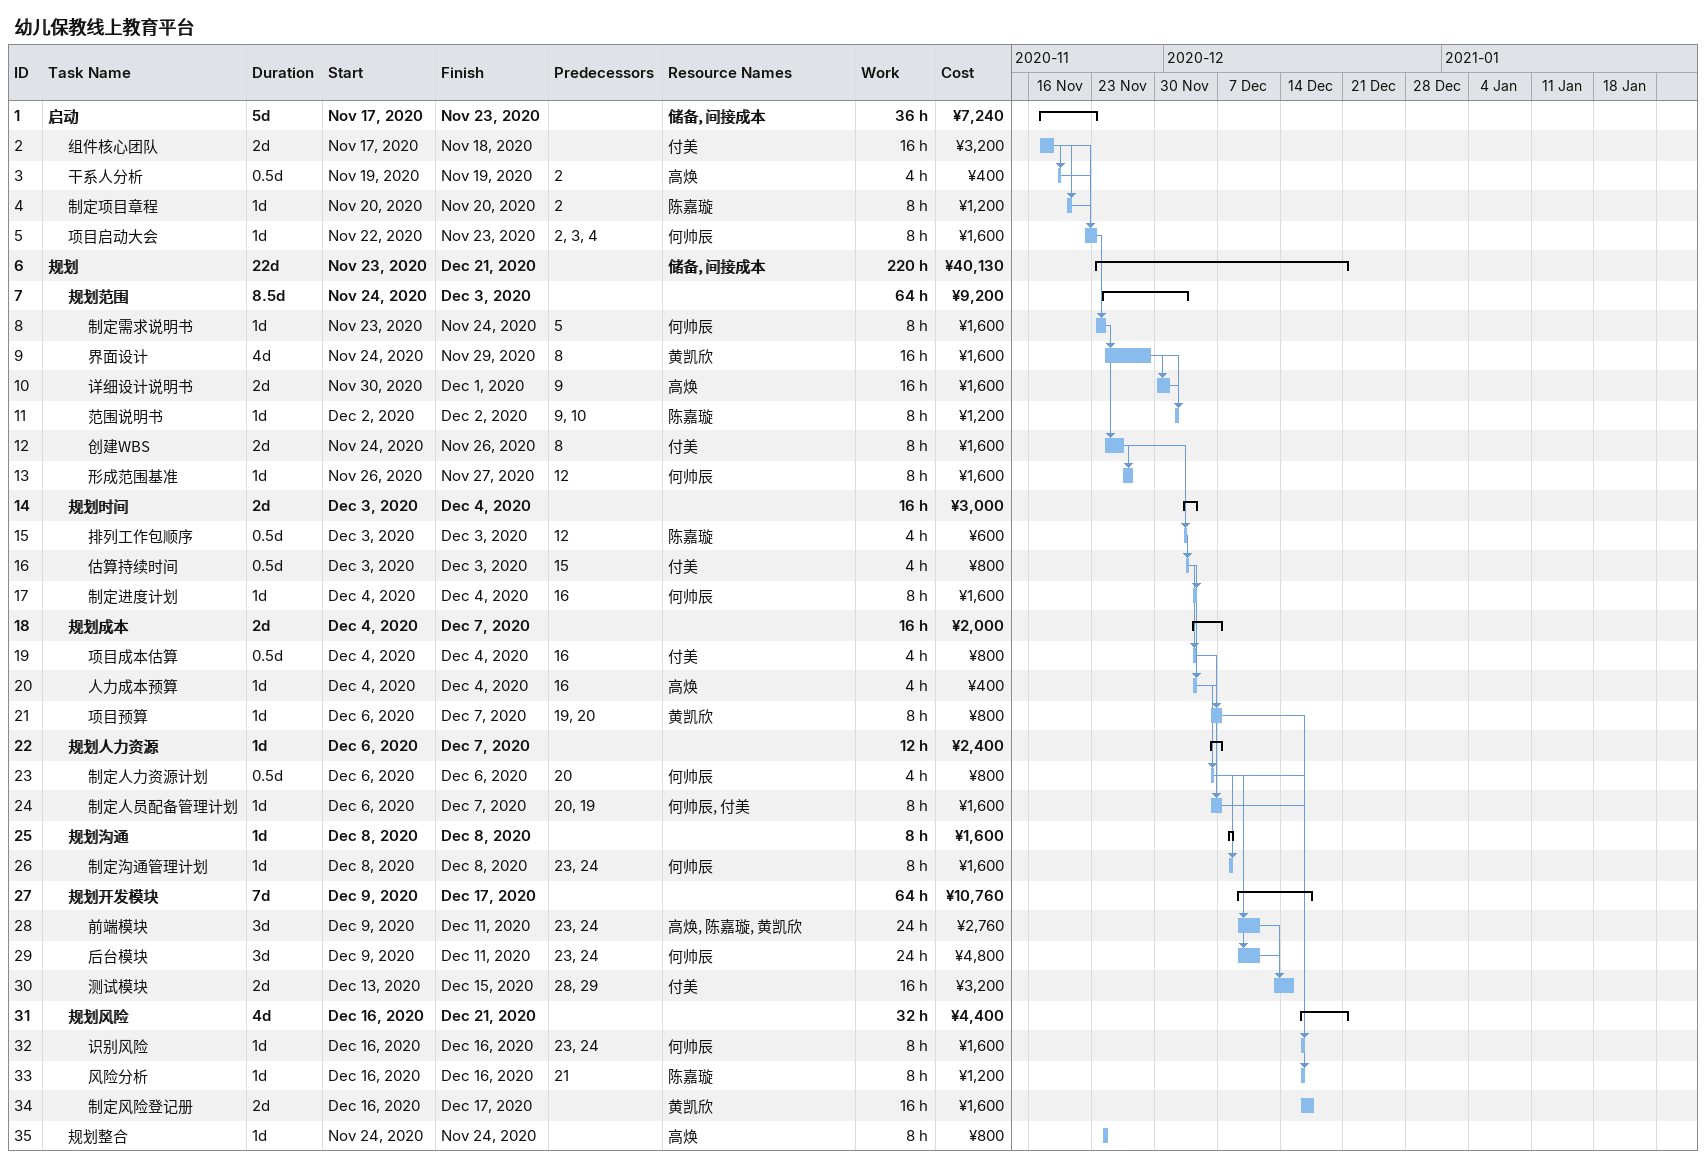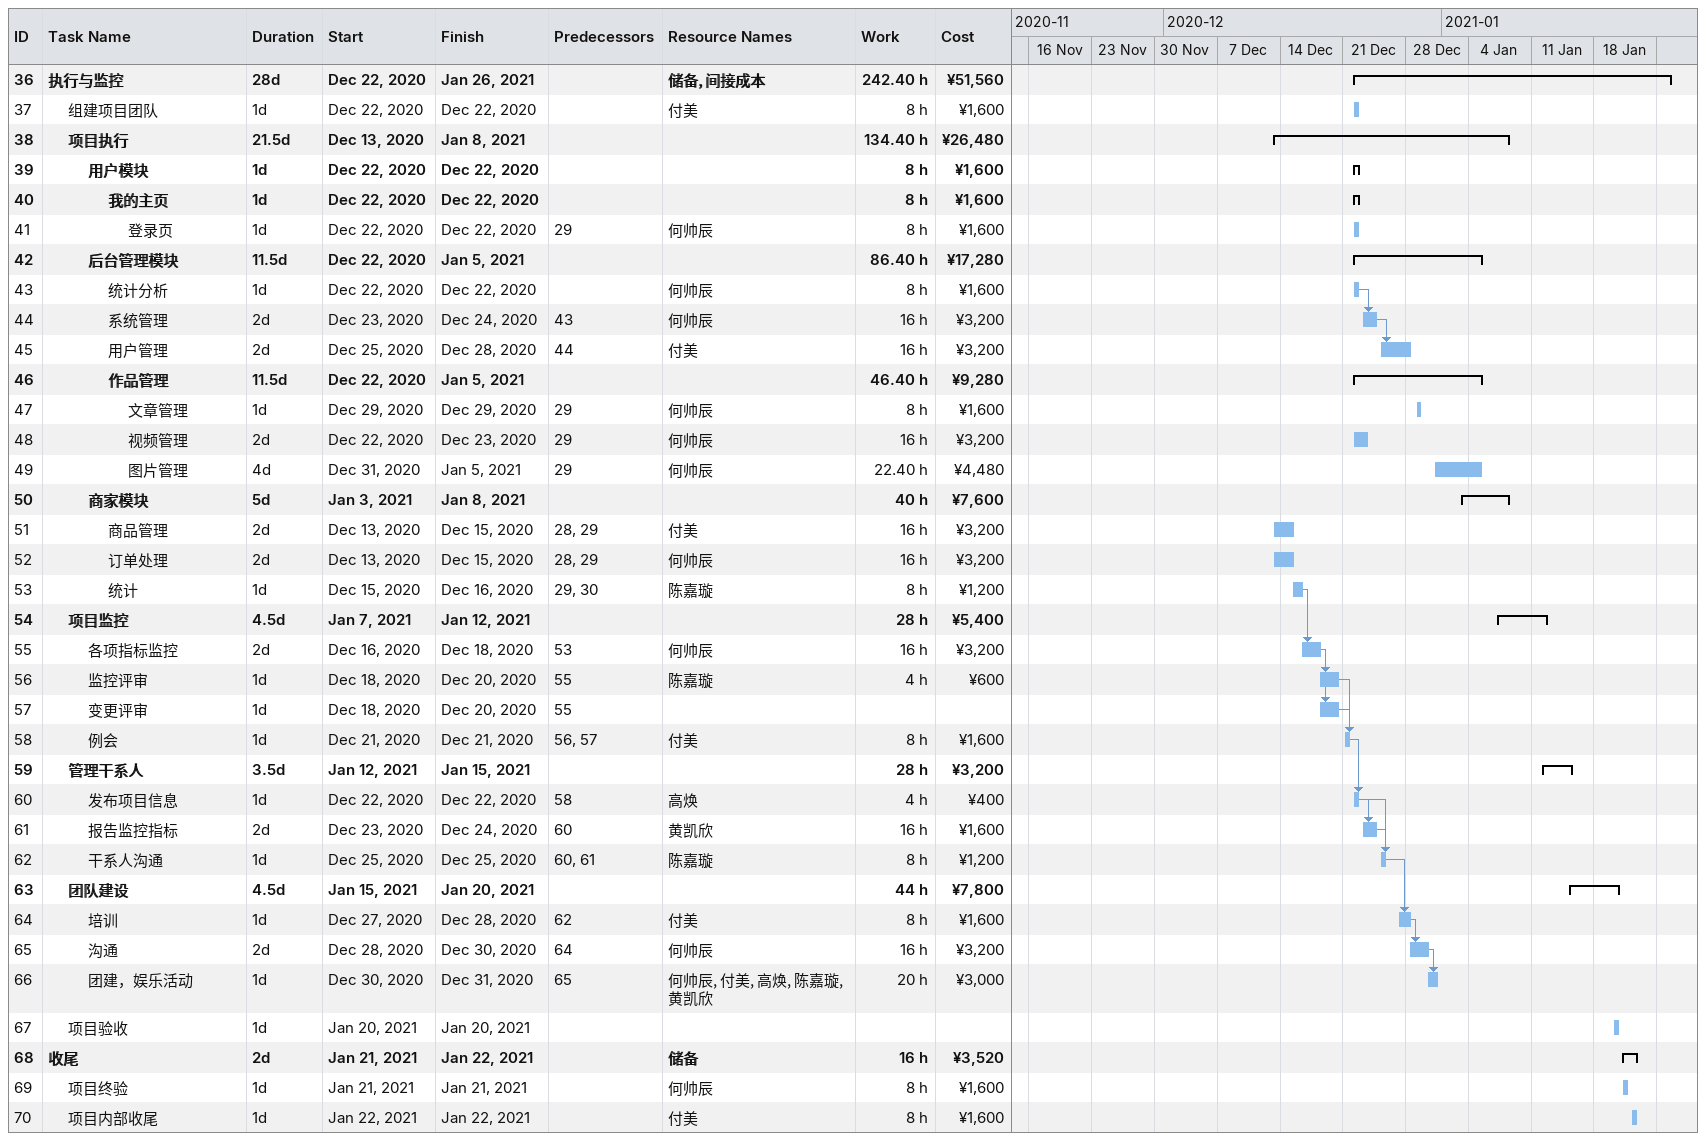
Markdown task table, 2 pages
幼儿保教线上教育平台

| ID | Level | Task | Duration | Start | Finish | Predecessors | Resources | Work (h) | Cost (¥) |
|---|---|---|---|---|---|---|---|---|---|
| 1 | 1 | **启动** | 5d | 2020-11-17 | 2020-11-23 |  | 储备, 间接成本 | 36 | 7240 |
| 2 | 2 | 组件核心团队 | 2d | 2020-11-17 | 2020-11-18 |  | 付美 | 16 | 3200 |
| 3 | 2 | 干系人分析 | 0.5d | 2020-11-19 | 2020-11-19 | 2 | 高焕 | 4 | 400 |
| 4 | 2 | 制定项目章程 | 1d | 2020-11-20 | 2020-11-20 | 2 | 陈嘉璇 | 8 | 1200 |
| 5 | 2 | 项目启动大会 | 1d | 2020-11-22 | 2020-11-23 | 2, 3, 4 | 何帅辰 | 8 | 1600 |
| 6 | 1 | **规划** | 22d | 2020-11-23 | 2020-12-21 |  | 储备, 间接成本 | 220 | 40130 |
| 7 | 2 | **规划范围** | 8.5d | 2020-11-24 | 2020-12-03 |  |  | 64 | 9200 |
| 8 | 3 | 制定需求说明书 | 1d | 2020-11-23 | 2020-11-24 | 5 | 何帅辰 | 8 | 1600 |
| 9 | 3 | 界面设计 | 4d | 2020-11-24 | 2020-11-29 | 8 | 黄凯欣 | 16 | 1600 |
| 10 | 3 | 详细设计说明书 | 2d | 2020-11-30 | 2020-12-01 | 9 | 高焕 | 16 | 1600 |
| 11 | 3 | 范围说明书 | 1d | 2020-12-02 | 2020-12-02 | 9, 10 | 陈嘉璇 | 8 | 1200 |
| 12 | 3 | 创建WBS | 2d | 2020-11-24 | 2020-11-26 | 8 | 付美 | 8 | 1600 |
| 13 | 3 | 形成范围基准 | 1d | 2020-11-26 | 2020-11-27 | 12 | 何帅辰 | 8 | 1600 |
| 14 | 2 | **规划时间** | 2d | 2020-12-03 | 2020-12-04 |  |  | 16 | 3000 |
| 15 | 3 | 排列工作包顺序 | 0.5d | 2020-12-03 | 2020-12-03 | 12 | 陈嘉璇 | 4 | 600 |
| 16 | 3 | 估算持续时间 | 0.5d | 2020-12-03 | 2020-12-03 | 15 | 付美 | 4 | 800 |
| 17 | 3 | 制定进度计划 | 1d | 2020-12-04 | 2020-12-04 | 16 | 何帅辰 | 8 | 1600 |
| 18 | 2 | **规划成本** | 2d | 2020-12-04 | 2020-12-07 |  |  | 16 | 2000 |
| 19 | 3 | 项目成本估算 | 0.5d | 2020-12-04 | 2020-12-04 | 16 | 付美 | 4 | 800 |
| 20 | 3 | 人力成本预算 | 1d | 2020-12-04 | 2020-12-04 | 16 | 高焕 | 4 | 400 |
| 21 | 3 | 项目预算 | 1d | 2020-12-06 | 2020-12-07 | 19, 20 | 黄凯欣 | 8 | 800 |
| 22 | 2 | **规划人力资源** | 1d | 2020-12-06 | 2020-12-07 |  |  | 12 | 2400 |
| 23 | 3 | 制定人力资源计划 | 0.5d | 2020-12-06 | 2020-12-06 | 20 | 何帅辰 | 4 | 800 |
| 24 | 3 | 制定人员配备管理计划 | 1d | 2020-12-06 | 2020-12-07 | 20, 19 | 何帅辰, 付美 | 8 | 1600 |
| 25 | 2 | **规划沟通** | 1d | 2020-12-08 | 2020-12-08 |  |  | 8 | 1600 |
| 26 | 3 | 制定沟通管理计划 | 1d | 2020-12-08 | 2020-12-08 | 23, 24 | 何帅辰 | 8 | 1600 |
| 27 | 2 | **规划开发模块** | 7d | 2020-12-09 | 2020-12-17 |  |  | 64 | 10760 |
| 28 | 3 | 前端模块 | 3d | 2020-12-09 | 2020-12-11 | 23, 24 | 高焕, 陈嘉璇, 黄凯欣 | 24 | 2760 |
| 29 | 3 | 后台模块 | 3d | 2020-12-09 | 2020-12-11 | 23, 24 | 何帅辰 | 24 | 4800 |
| 30 | 3 | 测试模块 | 2d | 2020-12-13 | 2020-12-15 | 28, 29 | 付美 | 16 | 3200 |
| 31 | 2 | **规划风险** | 4d | 2020-12-16 | 2020-12-21 |  |  | 32 | 4400 |
| 32 | 3 | 识别风险 | 1d | 2020-12-16 | 2020-12-16 | 23, 24 | 何帅辰 | 8 | 1600 |
| 33 | 3 | 风险分析 | 1d | 2020-12-16 | 2020-12-16 | 21 | 陈嘉璇 | 8 | 1200 |
| 34 | 3 | 制定风险登记册 | 2d | 2020-12-16 | 2020-12-17 |  | 黄凯欣 | 16 | 1600 |
| 35 | 2 | 规划整合 | 1d | 2020-11-24 | 2020-11-24 |  | 高焕 | 8 | 800 |
| 36 | 1 | **执行与监控** | 28d | 2020-12-22 | 2021-01-26 |  | 储备, 间接成本 | 242.40 | 51560 |
| 37 | 2 | 组建项目团队 | 1d | 2020-12-22 | 2020-12-22 |  | 付美 | 8 | 1600 |
| 38 | 2 | **项目执行** | 21.5d | 2020-12-13 | 2021-01-08 |  |  | 134.40 | 26480 |
| 39 | 3 | **用户模块** | 1d | 2020-12-22 | 2020-12-22 |  |  | 8 | 1600 |
| 40 | 4 | **我的主页** | 1d | 2020-12-22 | 2020-12-22 |  |  | 8 | 1600 |
| 41 | 5 | 登录页 | 1d | 2020-12-22 | 2020-12-22 | 29 | 何帅辰 | 8 | 1600 |
| 42 | 3 | **后台管理模块** | 11.5d | 2020-12-22 | 2021-01-05 |  |  | 86.40 | 17280 |
| 43 | 4 | 统计分析 | 1d | 2020-12-22 | 2020-12-22 |  | 何帅辰 | 8 | 1600 |
| 44 | 4 | 系统管理 | 2d | 2020-12-23 | 2020-12-24 | 43 | 何帅辰 | 16 | 3200 |
| 45 | 4 | 用户管理 | 2d | 2020-12-25 | 2020-12-28 | 44 | 付美 | 16 | 3200 |
| 46 | 4 | **作品管理** | 11.5d | 2020-12-22 | 2021-01-05 |  |  | 46.40 | 9280 |
| 47 | 5 | 文章管理 | 1d | 2020-12-29 | 2020-12-29 | 29 | 何帅辰 | 8 | 1600 |
| 48 | 5 | 视频管理 | 2d | 2020-12-22 | 2020-12-23 | 29 | 何帅辰 | 16 | 3200 |
| 49 | 5 | 图片管理 | 4d | 2020-12-31 | 2021-01-05 | 29 | 何帅辰 | 22.40 | 4480 |
| 50 | 3 | **商家模块** | 5d | 2021-01-03 | 2021-01-08 |  |  | 40 | 7600 |
| 51 | 4 | 商品管理 | 2d | 2020-12-13 | 2020-12-15 | 28, 29 | 付美 | 16 | 3200 |
| 52 | 4 | 订单处理 | 2d | 2020-12-13 | 2020-12-15 | 28, 29 | 何帅辰 | 16 | 3200 |
| 53 | 4 | 统计 | 1d | 2020-12-15 | 2020-12-16 | 29, 30 | 陈嘉璇 | 8 | 1200 |
| 54 | 2 | **项目监控** | 4.5d | 2021-01-07 | 2021-01-12 |  |  | 28 | 5400 |
| 55 | 3 | 各项指标监控 | 2d | 2020-12-16 | 2020-12-18 | 53 | 何帅辰 | 16 | 3200 |
| 56 | 3 | 监控评审 | 1d | 2020-12-18 | 2020-12-20 | 55 | 陈嘉璇 | 4 | 600 |
| 57 | 3 | 变更评审 | 1d | 2020-12-18 | 2020-12-20 | 55 |  |  |  |
| 58 | 3 | 例会 | 1d | 2020-12-21 | 2020-12-21 | 56, 57 | 付美 | 8 | 1600 |
| 59 | 2 | **管理干系人** | 3.5d | 2021-01-12 | 2021-01-15 |  |  | 28 | 3200 |
| 60 | 3 | 发布项目信息 | 1d | 2020-12-22 | 2020-12-22 | 58 | 高焕 | 4 | 400 |
| 61 | 3 | 报告监控指标 | 2d | 2020-12-23 | 2020-12-24 | 60 | 黄凯欣 | 16 | 1600 |
| 62 | 3 | 干系人沟通 | 1d | 2020-12-25 | 2020-12-25 | 60, 61 | 陈嘉璇 | 8 | 1200 |
| 63 | 2 | **团队建设** | 4.5d | 2021-01-15 | 2021-01-20 |  |  | 44 | 7800 |
| 64 | 3 | 培训 | 1d | 2020-12-27 | 2020-12-28 | 62 | 付美 | 8 | 1600 |
| 65 | 3 | 沟通 | 2d | 2020-12-28 | 2020-12-30 | 64 | 何帅辰 | 16 | 3200 |
| 66 | 3 | 团建，娱乐活动 | 1d | 2020-12-30 | 2020-12-31 | 65 | 何帅辰, 付美, 高焕, 陈嘉璇, 黄凯欣 | 20 | 3000 |
| 67 | 2 | 项目验收 | 1d | 2021-01-20 | 2021-01-20 |  |  |  |  |
| 68 | 1 | **收尾** | 2d | 2021-01-21 | 2021-01-22 |  | 储备 | 16 | 3520 |
| 69 | 2 | 项目终验 | 1d | 2021-01-21 | 2021-01-21 |  | 何帅辰 | 8 | 1600 |
| 70 | 2 | 项目内部收尾 | 1d | 2021-01-22 | 2021-01-22 |  | 付美 | 8 | 1600 |
